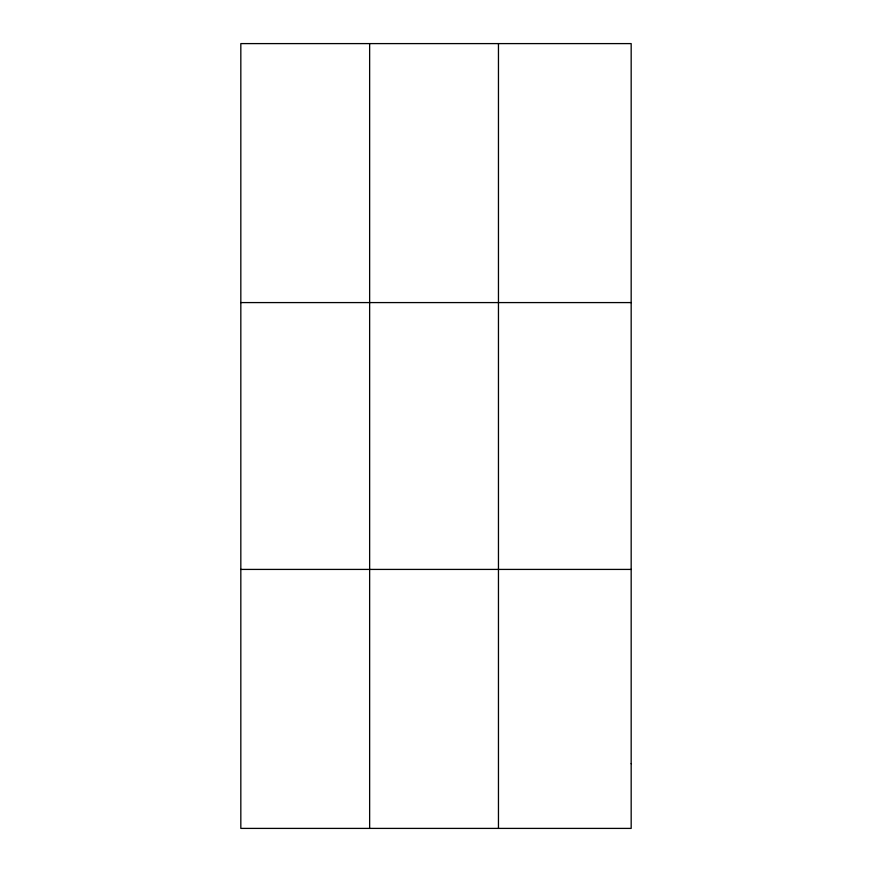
<?xml version="1.0" encoding="UTF-8"?>
<svg xmlns="http://www.w3.org/2000/svg" width="872" height="872" viewBox="0 0 872 872"><rect width="100%" height="100%" fill="white"/><g stroke="black" fill="none" stroke-linecap="round" stroke-linejoin="round"><path stroke-width="1.31" d="M369.641 43.6L369.641 828.4M498.457 43.6L498.457 828.4M240.825 302.584L631.175 302.584M240.825 569.416L631.175 569.416M631.175 763.654L631.175 828.4L240.825 828.4L240.825 43.6L631.175 43.6L631.175 763.654"/></g></svg>
